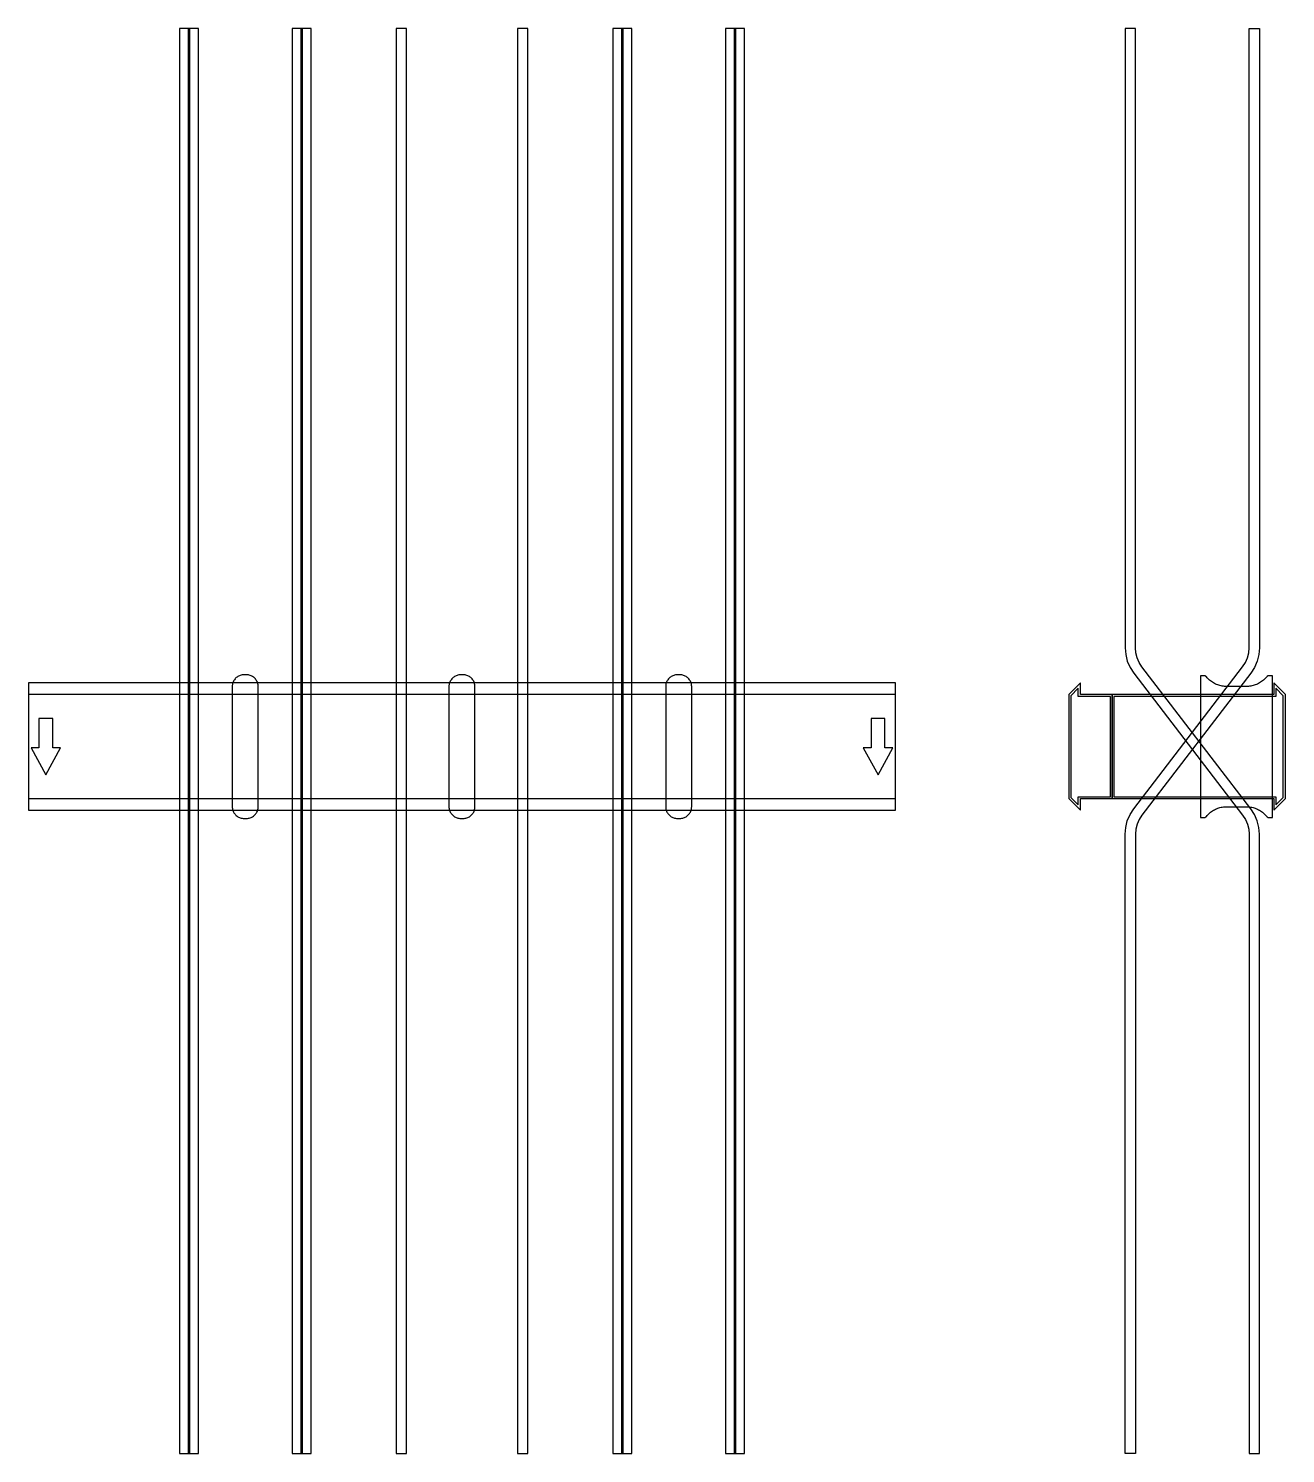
# Model space of a CAD drawing. Extents: x 0 to 1450, y -815 to 828.
import ezdxf

# ---------------------------------------------------------------- set-up
doc = ezdxf.new("R2010")
doc.units = 0
doc.layers.add('Halfen', color=7, linetype='CONTINUOUS')

msp = doc.modelspace()

# ---------------------------------------------------------------- linework, layer by layer
at = {"layer": 'Halfen', "color": 7}
for points in [[(186, -815.455), (186, 828.419), (174, 828.419), (174, -815.455)], [(196, -815.455), (196, 828.419), (184, 828.419), (184, -815.455)], [(316, -815.455), (316, 828.419), (304, 828.419), (304, -815.455)], [(326, -815.455), (326, 828.419), (314, 828.419), (314, -815.455)], [(436, -815.455), (436, 828.419), (424, 828.419), (424, -815.455)], [(576, -815.455), (576, 828.419), (564, 828.419), (564, -815.455)], [(686, -815.455), (686, 828.419), (674, 828.419), (674, -815.455)], [(696, -815.455), (696, 828.419), (684, 828.419), (684, -815.455)], [(816, -815.455), (816, 828.419), (804, 828.419), (804, -815.455)], [(826, -815.455), (826, 828.419), (814, 828.419), (814, -815.455)], [(1420, -815.455), (1420, -100.956), (1419.359, -93.137), (1417.453, -85.527), (1414.332, -78.329), (1410.081, -71.735), (1284.439, 92.004), (1281.251, 96.949), (1278.911, 102.348), (1277.481, 108.055), (1277, 113.919), (1277, 167.419), (1277, 828.419), (1265, 828.419), (1265, 167.419), (1265, 113.919), (1265.641, 106.101), (1267.547, 98.49), (1270.668, 91.292), (1274.919, 84.699), (1400.561, -79.04), (1403.749, -83.986), (1406.089, -89.384), (1407.519, -95.092), (1408, -100.956), (1408, -815.455)], [(1265, -815.455), (1265, -100.956), (1265.641, -93.137), (1267.547, -85.527), (1270.668, -78.329), (1274.919, -71.735), (1400.561, 92.004), (1403.749, 96.949), (1406.089, 102.348), (1407.519, 108.055), (1408, 113.919), (1408, 167.419), (1408, 828.419), (1420, 828.419), (1420, 167.419), (1420, 113.919), (1419.359, 106.101), (1417.453, 98.49), (1414.332, 91.292), (1410.081, 84.699), (1284.439, -79.04), (1281.251, -83.986), (1278.911, -89.384), (1277.481, -95.092), (1277, -100.956), (1277, -815.455)], [(265, -69.3), (265, -56.8), (265, 69.3), (264.958, 70.359), (264.834, 71.412), (264.627, 72.452), (264.339, 73.472), (263.972, 74.466), (263.529, 75.429), (263.011, 76.354), (262.422, 77.235), (261.765, 78.068), (261.046, 78.846), (260.268, 79.565), (259.435, 80.222), (258.554, 80.811), (257.629, 81.329), (256.666, 81.772), (255.672, 82.139), (254.652, 82.427), (253.612, 82.634), (252.559, 82.758), (251.5, 82.8), (248.5, 82.8), (247.441, 82.758), (246.388, 82.634), (245.348, 82.427), (244.328, 82.139), (243.334, 81.772), (242.371, 81.329), (241.446, 80.811), (240.565, 80.222), (239.732, 79.565), (238.954, 78.846), (238.235, 78.068), (237.578, 77.235), (236.989, 76.354), (236.471, 75.429), (236.028, 74.466), (235.661, 73.472), (235.373, 72.452), (235.166, 71.412), (235.042, 70.359), (235, 69.3), (235, -56.8), (235, -69.3), (235.042, -70.359), (235.166, -71.412), (235.373, -72.452), (235.661, -73.472), (236.028, -74.466), (236.471, -75.429), (236.989, -76.354), (237.578, -77.235), (238.235, -78.068), (238.954, -78.846), (239.732, -79.565), (240.565, -80.222), (241.446, -80.811), (242.371, -81.329), (243.334, -81.772), (244.328, -82.139), (245.348, -82.427), (246.388, -82.634), (247.441, -82.758), (248.5, -82.8), (251.5, -82.8), (252.559, -82.758), (253.612, -82.634), (254.652, -82.427), (255.672, -82.139), (256.666, -81.772), (257.629, -81.329), (258.554, -80.811), (259.435, -80.222), (260.268, -79.565), (261.046, -78.846), (261.765, -78.068), (262.422, -77.235), (263.011, -76.354), (263.529, -75.429), (263.972, -74.466), (264.339, -73.472), (264.627, -72.452), (264.834, -71.412), (264.958, -70.359), (265, -69.3)], [(515, -69.3), (515, -56.8), (515, 69.3), (514.958, 70.359), (514.834, 71.412), (514.627, 72.452), (514.339, 73.472), (513.972, 74.466), (513.529, 75.429), (513.011, 76.354), (512.422, 77.235), (511.765, 78.068), (511.046, 78.846), (510.268, 79.565), (509.435, 80.222), (508.554, 80.811), (507.629, 81.329), (506.666, 81.772), (505.672, 82.139), (504.652, 82.427), (503.612, 82.634), (502.559, 82.758), (501.5, 82.8), (498.5, 82.8), (497.441, 82.758), (496.388, 82.634), (495.348, 82.427), (494.328, 82.139), (493.334, 81.772), (492.371, 81.329), (491.446, 80.811), (490.565, 80.222), (489.732, 79.565), (488.954, 78.846), (488.235, 78.068), (487.578, 77.235), (486.989, 76.354), (486.471, 75.429), (486.028, 74.466), (485.661, 73.472), (485.373, 72.452), (485.166, 71.412), (485.042, 70.359), (485, 69.3), (485, -56.8), (485, -69.3), (485.042, -70.359), (485.166, -71.412), (485.373, -72.452), (485.661, -73.472), (486.028, -74.466), (486.471, -75.429), (486.989, -76.354), (487.578, -77.235), (488.235, -78.068), (488.954, -78.846), (489.732, -79.565), (490.565, -80.222), (491.446, -80.811), (492.371, -81.329), (493.334, -81.772), (494.328, -82.139), (495.348, -82.427), (496.388, -82.634), (497.441, -82.758), (498.5, -82.8), (501.5, -82.8), (502.559, -82.758), (503.612, -82.634), (504.652, -82.427), (505.672, -82.139), (506.666, -81.772), (507.629, -81.329), (508.554, -80.811), (509.435, -80.222), (510.268, -79.565), (511.046, -78.846), (511.765, -78.068), (512.422, -77.235), (513.011, -76.354), (513.529, -75.429), (513.972, -74.466), (514.339, -73.472), (514.627, -72.452), (514.834, -71.412), (514.958, -70.359), (515, -69.3)], [(765, -69.3), (765, -56.8), (765, 69.3), (764.958, 70.359), (764.834, 71.412), (764.627, 72.452), (764.339, 73.472), (763.972, 74.466), (763.529, 75.429), (763.011, 76.354), (762.422, 77.235), (761.765, 78.068), (761.046, 78.846), (760.268, 79.565), (759.435, 80.222), (758.554, 80.811), (757.629, 81.329), (756.666, 81.772), (755.672, 82.139), (754.652, 82.427), (753.612, 82.634), (752.559, 82.758), (751.5, 82.8), (748.5, 82.8), (747.441, 82.758), (746.388, 82.634), (745.348, 82.427), (744.328, 82.139), (743.334, 81.772), (742.371, 81.329), (741.446, 80.811), (740.565, 80.222), (739.732, 79.565), (738.954, 78.846), (738.235, 78.068), (737.578, 77.235), (736.989, 76.354), (736.471, 75.429), (736.028, 74.466), (735.661, 73.472), (735.373, 72.452), (735.166, 71.412), (735.042, 70.359), (735, 69.3), (735, -56.8), (735, -69.3), (735.042, -70.359), (735.166, -71.412), (735.373, -72.452), (735.661, -73.472), (736.028, -74.466), (736.471, -75.429), (736.989, -76.354), (737.578, -77.235), (738.235, -78.068), (738.954, -78.846), (739.732, -79.565), (740.565, -80.222), (741.446, -80.811), (742.371, -81.329), (743.334, -81.772), (744.328, -82.139), (745.348, -82.427), (746.388, -82.634), (747.441, -82.758), (748.5, -82.8), (751.5, -82.8), (752.559, -82.758), (753.612, -82.634), (754.652, -82.427), (755.672, -82.139), (756.666, -81.772), (757.629, -81.329), (758.554, -80.811), (759.435, -80.222), (760.268, -79.565), (761.046, -78.846), (761.765, -78.068), (762.422, -77.235), (763.011, -76.354), (763.529, -75.429), (763.972, -74.466), (764.339, -73.472), (764.627, -72.452), (764.834, -71.412), (764.958, -70.359), (765, -69.3)], [(0, -73.5), (1000, -73.5), (1000, 73.5), (0, 73.5)], [(1250, -60), (1250, 60), (1213.5, 60), (1213.5, 73.5), (1200, 60), (1200, -60), (1213.5, -73.5), (1213.5, -60)], [(1248, -58), (1248, 58), (1211, 58), (1211, 67.25), (1202.5, 58.75), (1202.5, -58.75), (1211, -67.25), (1211, -58)], [(1450, -60), (1450, 60), (1436.5, 73.5), (1436.5, 60), (1250, 60), (1250, -60), (1436.5, -60), (1436.5, -73.5)], [(1447.5, -58.75), (1447.5, 58.75), (1439, 67.25), (1439, 58), (1252, 58), (1252, -58), (1439, -58), (1439, -67.25)], [(1435, -81.8), (1435, 81.8), (1431, 81.8), (1430.846, 81.797), (1430.691, 81.786), (1430.538, 81.769), (1430.385, 81.746), (1430.234, 81.715), (1430.084, 81.678), (1429.936, 81.634), (1429.789, 81.584), (1429.646, 81.527), (1429.505, 81.464), (1429.366, 81.395), (1429.231, 81.32), (1429.1, 81.239), (1428.972, 81.153), (1428.848, 81.06), (1428.728, 80.963), (1428.613, 80.86), (1428.502, 80.752), (1428.397, 80.639), (1428.296, 80.522), (1427.41, 79.491), (1426.479, 78.5), (1425.505, 77.551), (1424.491, 76.646), (1423.437, 75.787), (1422.347, 74.975), (1421.222, 74.211), (1420.064, 73.499), (1418.876, 72.838), (1417.66, 72.23), (1416.418, 71.676), (1415.153, 71.178), (1413.867, 70.736), (1412.563, 70.351), (1411.243, 70.024), (1409.911, 69.756), (1408.567, 69.547), (1407.216, 69.397), (1405.859, 69.307), (1404.5, 69.277), (1382.5, 69.277), (1381.141, 69.307), (1379.784, 69.397), (1378.433, 69.547), (1377.089, 69.756), (1375.757, 70.024), (1374.437, 70.351), (1373.133, 70.736), (1371.847, 71.178), (1370.582, 71.676), (1369.34, 72.23), (1368.124, 72.838), (1366.936, 73.499), (1365.778, 74.211), (1364.653, 74.975), (1363.563, 75.787), (1362.509, 76.646), (1361.495, 77.551), (1360.521, 78.5), (1359.59, 79.491), (1358.704, 80.522), (1358.603, 80.639), (1358.498, 80.752), (1358.387, 80.86), (1358.272, 80.963), (1358.152, 81.06), (1358.028, 81.153), (1357.9, 81.239), (1357.769, 81.32), (1357.634, 81.395), (1357.495, 81.464), (1357.354, 81.527), (1357.211, 81.584), (1357.064, 81.634), (1356.916, 81.678), (1356.766, 81.715), (1356.615, 81.746), (1356.462, 81.769), (1356.309, 81.786), (1356.154, 81.797), (1356, 81.8), (1352, 81.8), (1352, -81.8), (1356, -81.8), (1356.154, -81.797), (1356.309, -81.786), (1356.462, -81.769), (1356.615, -81.746), (1356.766, -81.715), (1356.916, -81.678), (1357.064, -81.634), (1357.211, -81.584), (1357.354, -81.527), (1357.495, -81.464), (1357.634, -81.395), (1357.769, -81.32), (1357.9, -81.239), (1358.028, -81.153), (1358.152, -81.06), (1358.272, -80.963), (1358.387, -80.86), (1358.498, -80.752), (1358.603, -80.639), (1358.704, -80.522), (1359.59, -79.491), (1360.521, -78.5), (1361.495, -77.551), (1362.509, -76.646), (1363.563, -75.787), (1364.653, -74.975), (1365.778, -74.211), (1366.936, -73.499), (1368.124, -72.838), (1369.34, -72.23), (1370.582, -71.676), (1371.847, -71.178), (1373.133, -70.736), (1374.437, -70.351), (1375.757, -70.024), (1377.089, -69.756), (1378.433, -69.547), (1379.784, -69.397), (1381.141, -69.307), (1382.5, -69.277), (1404.5, -69.277), (1405.859, -69.307), (1407.216, -69.397), (1408.567, -69.547), (1409.911, -69.756), (1411.243, -70.024), (1412.563, -70.351), (1413.867, -70.736), (1415.153, -71.178), (1416.418, -71.676), (1417.66, -72.23), (1418.876, -72.838), (1420.064, -73.499), (1421.222, -74.211), (1422.347, -74.975), (1423.437, -75.787), (1424.491, -76.646), (1425.505, -77.551), (1426.479, -78.5), (1427.41, -79.491), (1428.296, -80.522), (1428.397, -80.639), (1428.502, -80.752), (1428.613, -80.86), (1428.728, -80.963), (1428.848, -81.06), (1428.972, -81.153), (1429.1, -81.239), (1429.231, -81.32), (1429.366, -81.395), (1429.505, -81.464), (1429.646, -81.527), (1429.789, -81.584), (1429.936, -81.634), (1430.084, -81.678), (1430.234, -81.715), (1430.385, -81.746), (1430.538, -81.769), (1430.691, -81.786), (1430.846, -81.797), (1431, -81.8)], [(0, -60), (1000, -60), (1000, 60), (0, 60)], [(20, -32.5), (37, -1.5), (28, -1.5), (28, 32.5), (12, 32.5), (12, -1.5), (3, -1.5)], [(980, -32.5), (997, -1.5), (988, -1.5), (988, 32.5), (972, 32.5), (972, -1.5), (963, -1.5)]]:
    msp.add_lwpolyline(points, close=True, dxfattribs=at)

doc.saveas('drawing.dxf')
